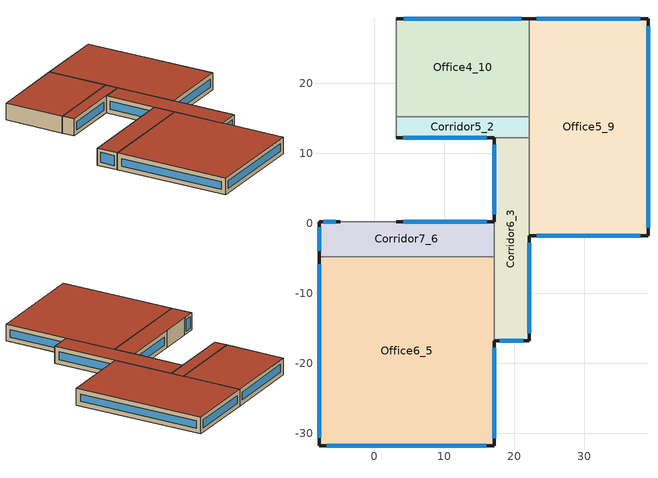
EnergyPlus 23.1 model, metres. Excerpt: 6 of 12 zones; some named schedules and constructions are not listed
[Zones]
Corridor5_2
 floor outside (90.1-2019 Nonresidential CZ 0 Exterior Floor (Mass)): 3.11,15.28 22.11,15.28 22.11,12.28 3.11,12.28 z7.07
 wall outside (90.1-2019 Nonresidential CZ 0 Exterior Wall (Mass)): 3.11,12.28 17.11,12.28 z7.07:11.07
 wall to Corridor4_4 (Interior Partition (Mass)): 3.11,15.28 3.11,12.28 z7.07:11.07
 wall to Corridor6_3 (Interior Partition (Mass)): 17.11,12.28 22.11,12.28 z7.07:11.07
 wall to Office5_9 (Interior Partition (Mass)): 22.11,12.28 22.11,15.28 z7.07:11.07
 wall to Office4_10 (Interior Partition (Mass)): 22.11,15.28 3.11,15.28 z7.07:11.07
 window (DoublePaneLoEe2): 4.16,12.28 16.05,12.28 z8.13:10.02
 roof outside (90.1-2019 Nonresidential CZ 0 Exterior Roof (Mass)): 3.11,15.28 3.11,12.28 22.11,12.28 22.11,15.28 z11.07
Corridor6_3
 floor outside (90.1-2019 Nonresidential CZ 0 Exterior Floor (Mass)): 17.11,12.28 22.11,12.28 22.11,-16.72 17.11,-16.72 z7.07
 wall outside (90.1-2019 Nonresidential CZ 0 Exterior Wall (Mass)): 17.11,12.28 17.11,0.28 / 17.11,-16.72 22.11,-16.72 22.11,-1.72 z7.07:11.07
 wall to Office6_5 (Interior Partition (Mass)): 17.11,-4.72 17.11,-16.72 z7.07:11.07
 wall to Corridor7_6 (Interior Partition (Mass)): 17.11,0.28 17.11,-4.72 z7.07:11.07
 wall to Office5_9 (Interior Partition (Mass)): 22.11,-1.72 22.11,12.28 z7.07:11.07
 window (DoublePaneLoEe2): 17.11,11.25 17.11,1.32 z8.11:10.04; 17.92,-16.72 21.29,-16.72 z7.89:10.26; 22.11,-15.65 22.11,-2.78 z8.14:10.01
 roof outside (90.1-2019 Nonresidential CZ 0 Exterior Roof (Mass)): 17.11,12.28 17.11,-16.72 22.11,-16.72 22.11,12.28 z11.07
Office6_5
 floor outside (90.1-2019 Nonresidential CZ 0 Exterior Floor (Mass)): -7.89,-31.72 -7.89,-4.72 17.11,-4.72 17.11,-31.72 z7.07
 wall outside (90.1-2019 Nonresidential CZ 0 Exterior Wall (Mass)): -7.89,-4.72 -7.89,-31.72 17.11,-31.72 17.11,-16.72 z7.07:11.07
 wall to Corridor7_6 (Interior Partition (Mass)): 17.11,-4.72 -7.89,-4.72 z7.07:11.07
 window (DoublePaneLoEe2): -6.77,-31.72 15.99,-31.72 z8.19:9.95; 17.11,-30.65 17.11,-17.78 z8.14:10.01; -7.89,-5.84 -7.89,-30.59 z8.2:9.95
 roof outside (90.1-2019 Nonresidential CZ 0 Exterior Roof (Mass)): -7.89,-31.72 17.11,-31.72 17.11,-4.72 -7.89,-4.72 z11.07
Corridor7_6
 floor outside (90.1-2019 Nonresidential CZ 0 Exterior Floor (Mass)): -7.89,-4.72 -7.89,0.28 17.11,0.28 17.11,-4.72 z7.07
 wall outside (90.1-2019 Nonresidential CZ 0 Exterior Wall (Mass)): -4.89,0.28 -7.89,0.28 -7.89,-4.72 / 17.11,0.28 3.11,0.28 z7.07:11.07
 wall to Corridor4_4 (Interior Partition (Mass)_FLIPPED): 3.11,0.28 -4.89,0.28 z7.07:11.07
 window (DoublePaneLoEe2): -5.52,0.28 -7.27,0.28 z7.7:10.45; 16.05,0.28 4.16,0.28 z8.13:10.02; -7.89,-0.53 -7.89,-3.9 z7.89:10.26
 roof outside (90.1-2019 Nonresidential CZ 0 Exterior Roof (Mass)): -7.89,-4.72 17.11,-4.72 17.11,0.28 -7.89,0.28 z11.07
Office5_9
 floor outside (90.1-2019 Nonresidential CZ 0 Exterior Floor (Mass)): 22.11,-1.72 22.11,29.28 39.11,29.28 39.11,-1.72 z7.07
 wall outside (90.1-2019 Nonresidential CZ 0 Exterior Wall (Mass)): 22.11,-1.72 39.11,-1.72 39.11,29.28 22.11,29.28 z7.07:11.07
 wall to Office4_10 (Interior Partition (Mass)): 22.11,29.28 22.11,15.28 z7.07:11.07
 window (DoublePaneLoEe2): 23.19,-1.72 38.02,-1.72 / 38.02,29.28 23.19,29.28 z8.16:9.99; 39.11,-0.58 39.11,28.15 z8.21:9.94
 roof outside (90.1-2019 Nonresidential CZ 0 Exterior Roof (Mass)): 22.11,-1.72 39.11,-1.72 39.11,29.28 22.11,29.28 z11.07
Office4_10
 floor outside (90.1-2019 Nonresidential CZ 0 Exterior Floor (Mass)): 3.11,29.28 22.11,29.28 22.11,15.28 3.11,15.28 z7.07
 wall outside (90.1-2019 Nonresidential CZ 0 Exterior Wall (Mass)): 22.11,29.28 3.11,29.28 z7.07:11.07
 wall to Corridor4_4 (Interior Partition (Mass)_FLIPPED): 3.11,29.28 3.11,15.28 z7.07:11.07
 window (DoublePaneLoEe2): 21.01,29.28 4.2,29.28 z8.17:9.98
 roof outside (90.1-2019 Nonresidential CZ 0 Exterior Roof (Mass)): 3.11,29.28 3.11,15.28 22.11,15.28 22.11,29.28 z11.07
[Schedule:Week:Daily]
NatVentAvail_Corridor1_0_43: a5c1f2f4-ae9a-427a-83af-6f2081725214, 3cd9093f-16f6-450c-bd87-b75ea1c9f8c0, 11197a7d-2cf5-4a3a-b53b-c7425a4f4725, b772389e-d027-4e19-9363-2279f67ab120, 0a6beafd-9649-4f8b-9b98-5771586d6be2, 0e4a4c7a-97de-49a6-bbc2-b95a9a450003, 97319662-3008-42c6-898f-9a583bf7c875, a5c1f2f4-ae9a-427a-83af-6f2081725214, a5c1f2f4-ae9a-427a-83af-6f2081725214, a5c1f2f4-ae9a-427a-83af-6f2081725214, a5c1f2f4-ae9a-427a-83af-6f2081725214, a5c1f2f4-ae9a-427a-83af-6f2081725214
NatVentAvail_Corridor1_0_44: a779107e-77a2-4bf5-a5cd-e0b9ab3ca369, 2cc14214-4a17-431f-b3e2-6287a0eebc72, de160c68-7370-4ca4-ac2f-c85aaea4b271, e066c5fe-9726-4678-845b-fbcbf02c1c73, 7f05cdac-83f3-426f-aeee-058729faae82, da258078-2599-4441-8251-f2a8ed56b9ff, e961eb69-6196-47ee-a5ab-4609efecf080, a779107e-77a2-4bf5-a5cd-e0b9ab3ca369, a779107e-77a2-4bf5-a5cd-e0b9ab3ca369, a779107e-77a2-4bf5-a5cd-e0b9ab3ca369, a779107e-77a2-4bf5-a5cd-e0b9ab3ca369, a779107e-77a2-4bf5-a5cd-e0b9ab3ca369
NatVentAvail_Corridor1_0_45: b9f31716-6f31-4541-9ba2-50344bcb8c95, b930cbea-39b9-4d41-bc41-e8a4113a257c, 7f1fb89a-3084-47ba-ae63-e171ece6ad76, 7c3cc457-56e0-4293-8ff5-62cc353214ff, 45903201-a7ff-4873-9a96-1d8e6987fc98, 847d9462-010c-433f-af47-e00057295ef7, b9f31716-6f31-4541-9ba2-50344bcb8c95, b9f31716-6f31-4541-9ba2-50344bcb8c95, b9f31716-6f31-4541-9ba2-50344bcb8c95, b9f31716-6f31-4541-9ba2-50344bcb8c95, b9f31716-6f31-4541-9ba2-50344bcb8c95, b9f31716-6f31-4541-9ba2-50344bcb8c95
NatVentAvail_Corridor1_0_46: 2f068140-464e-4d33-ad4d-cbae9a3e1bc4, 824ba681-8fe7-4c19-bca1-cffc6128756d, 3ec83101-8f56-44ee-9ed5-cf1d06126cc0, 4017bf4a-3589-45be-b8bb-76c6ceced9e4, 46afd1bf-ce16-4cde-a2eb-bdcc5a917640, 89843bde-592a-4f8b-95a4-f3477f7bf965, fa9d65f5-ce2b-488a-ad0c-46271d732b47, 2f068140-464e-4d33-ad4d-cbae9a3e1bc4, 2f068140-464e-4d33-ad4d-cbae9a3e1bc4, 2f068140-464e-4d33-ad4d-cbae9a3e1bc4, 2f068140-464e-4d33-ad4d-cbae9a3e1bc4, 2f068140-464e-4d33-ad4d-cbae9a3e1bc4
NatVentAvail_Corridor1_0_47: d9e10ad7-51fd-4145-b6e7-93014b8f2588, e57aa025-f74d-44c8-ad91-8f324a09d30a, 946c4e68-09f5-4f11-9aed-95c10ce84668, d8932f60-c0a6-4387-9e1a-813696adf7f9, c98b6996-4ffd-4d41-8912-da14493215a4, 2e18ff48-5f9d-476e-b326-106a550564fb, 32e00edb-47e2-4eae-804b-9b9980c6fa99, d9e10ad7-51fd-4145-b6e7-93014b8f2588, d9e10ad7-51fd-4145-b6e7-93014b8f2588, d9e10ad7-51fd-4145-b6e7-93014b8f2588, d9e10ad7-51fd-4145-b6e7-93014b8f2588, d9e10ad7-51fd-4145-b6e7-93014b8f2588
NatVentAvail_Corridor1_0_48: 1d44939e-a907-4168-b92c-8ba9d336e79e, 6cd4a709-afa0-4b95-bb14-157b0a83d5ba, 41473d56-74af-4c88-9101-7f32721c54e1, dc852143-0bb0-42a9-ac2e-99d3bc655bf2, 76882299-0c36-46cb-a397-7691c0ed277e, e48911b6-987d-4dbf-ab65-d282ab3fb483, ea042886-315d-4c8d-b018-539c2f725a75, 1d44939e-a907-4168-b92c-8ba9d336e79e, 1d44939e-a907-4168-b92c-8ba9d336e79e, 1d44939e-a907-4168-b92c-8ba9d336e79e, 1d44939e-a907-4168-b92c-8ba9d336e79e, 1d44939e-a907-4168-b92c-8ba9d336e79e
NatVentAvail_Corridor1_0_49: ca57bcbc-12f7-49bb-82a5-0c9e4e5dd167, a6a27a87-4e34-4a7d-8efd-05889b22b597, 8c7d7e3f-dd81-4de0-8571-9261eabf6db6, 4480cba3-b44f-48b2-a9a1-08f392aea732, 943d6d1e-1e94-4810-9989-480de998c5ae, 36f0d60e-f698-4391-bf0f-744799e2ef16, 8ac1d95d-96e7-48e2-83b5-6a5e3e9713d4, ca57bcbc-12f7-49bb-82a5-0c9e4e5dd167, ca57bcbc-12f7-49bb-82a5-0c9e4e5dd167, ca57bcbc-12f7-49bb-82a5-0c9e4e5dd167, ca57bcbc-12f7-49bb-82a5-0c9e4e5dd167, ca57bcbc-12f7-49bb-82a5-0c9e4e5dd167
NatVentAvail_Corridor1_0_50: f1408c1c-1257-4793-bf68-a6430b0ba2e4, b6c4c231-e14a-40f4-bf9b-4594033bda49, 6eb091f9-cfdd-4e0f-86e4-9d01e58cf513, 52a766e8-2e67-4868-869b-202642312fd1, 99d8494d-338e-4d5f-9e86-98e8d121d9ac, 2ceb80d7-42e1-4379-b31c-49ad59509332, b1d4242b-1cb3-4e89-ac94-0b46fe67734f, f1408c1c-1257-4793-bf68-a6430b0ba2e4, f1408c1c-1257-4793-bf68-a6430b0ba2e4, f1408c1c-1257-4793-bf68-a6430b0ba2e4, f1408c1c-1257-4793-bf68-a6430b0ba2e4, f1408c1c-1257-4793-bf68-a6430b0ba2e4
NatVentAvail_Corridor1_0_51: 097c0ba5-5173-4d04-97af-a5ec81812edc, a338013e-b9f0-4902-9644-a3232e02099a, f7e3c77e-5449-477e-a471-9f25252e6c5f, 67953caa-6fbe-4459-a01d-3ac6bac9e99b, d0571d5d-8edd-40a7-8ed0-0ffebc72d55c, 9a06251b-1e92-44a9-9911-779338e8aaf9, c321b790-a382-4bc5-81ad-44893205e578, 097c0ba5-5173-4d04-97af-a5ec81812edc, 097c0ba5-5173-4d04-97af-a5ec81812edc, 097c0ba5-5173-4d04-97af-a5ec81812edc, 097c0ba5-5173-4d04-97af-a5ec81812edc, 097c0ba5-5173-4d04-97af-a5ec81812edc
NatVentAvail_Corridor1_0_52: 24820846-7d14-43a7-9a9e-707d37791b36, 24820846-7d14-43a7-9a9e-707d37791b36, 24820846-7d14-43a7-9a9e-707d37791b36, 24820846-7d14-43a7-9a9e-707d37791b36, 24820846-7d14-43a7-9a9e-707d37791b36, 24820846-7d14-43a7-9a9e-707d37791b36, 24820846-7d14-43a7-9a9e-707d37791b36, 24820846-7d14-43a7-9a9e-707d37791b36, 24820846-7d14-43a7-9a9e-707d37791b36, 24820846-7d14-43a7-9a9e-707d37791b36, 24820846-7d14-43a7-9a9e-707d37791b36, 24820846-7d14-43a7-9a9e-707d37791b36
CoolAvail_Corridor3_1_0: e8a7a456-f35c-41db-abb5-3854b57a4a8d, 430e0d3d-58c2-4aec-afdb-d605db7b8648, ab0c3027-7817-4d72-b5c0-cd980231a761, 14b6d13f-a473-471b-9fbb-08d581a0ce02, a48b88f9-07e0-4010-96dc-59713181a363, 89de34d2-2dd9-4049-9d22-85784dc181bc, 338409f4-23da-4a95-87bb-b5453c6bfbe3, e8a7a456-f35c-41db-abb5-3854b57a4a8d, e8a7a456-f35c-41db-abb5-3854b57a4a8d, e8a7a456-f35c-41db-abb5-3854b57a4a8d, e8a7a456-f35c-41db-abb5-3854b57a4a8d, e8a7a456-f35c-41db-abb5-3854b57a4a8d
CoolAvail_Corridor3_1_1: 7b3c559d-0aef-43ea-a2ce-0318257733e3, e7ed4a42-523c-45b9-9ee1-2246b49d0102, d9997ec5-5d7d-4562-a451-0712c9815192, efa306bb-c40d-4702-b829-d0e4e0c31acd, 5be4ba0f-0204-4927-8aec-d1636d45171a, 2f66b8c4-6ef0-4fbd-8ce6-974ce3c89f0c, caf824a4-a3be-4083-a551-7f421d542df5, 7b3c559d-0aef-43ea-a2ce-0318257733e3, 7b3c559d-0aef-43ea-a2ce-0318257733e3, 7b3c559d-0aef-43ea-a2ce-0318257733e3, 7b3c559d-0aef-43ea-a2ce-0318257733e3, 7b3c559d-0aef-43ea-a2ce-0318257733e3
CoolAvail_Corridor3_1_2: a9c2fa70-b016-4470-8a54-b6d90d6445cd, f058fb93-0cec-49a4-ae9b-0f11016973ab, 5be4ba0f-0204-4927-8aec-d1636d45171a, 06497613-a484-4b64-b070-3ea0d2b0b9f8, 430e0d3d-58c2-4aec-afdb-d605db7b8648, a5c7f385-74d1-49b4-a6a0-fcf7fbfdf335, b03e3c72-2ed8-495e-a120-07ad8ab622b6, a9c2fa70-b016-4470-8a54-b6d90d6445cd, a9c2fa70-b016-4470-8a54-b6d90d6445cd, a9c2fa70-b016-4470-8a54-b6d90d6445cd, a9c2fa70-b016-4470-8a54-b6d90d6445cd, a9c2fa70-b016-4470-8a54-b6d90d6445cd
CoolAvail_Corridor3_1_3: 373ca95a-3a92-431b-a200-0ffc7b791353, 6dc2537d-0a03-47fa-a77c-5a833ab77bb5, 5647ce69-c422-4e35-89d0-5af521a42bc6, d5f30222-38cf-4038-b513-648505a551c6, c792bcbf-a619-4ebe-8713-6b6357345cc9, e8a7a456-f35c-41db-abb5-3854b57a4a8d, 889504ed-cc3c-4478-a401-feaf151c3374, 373ca95a-3a92-431b-a200-0ffc7b791353, 373ca95a-3a92-431b-a200-0ffc7b791353, 373ca95a-3a92-431b-a200-0ffc7b791353, 373ca95a-3a92-431b-a200-0ffc7b791353, 373ca95a-3a92-431b-a200-0ffc7b791353
CoolAvail_Corridor3_1_4: 2a90f5af-cd0d-443e-9909-4e66b2a6d2b5, 9dbb1a9e-6cc1-4dac-8232-0f6dc888a239, cea3bf1f-08fe-4b46-bf2d-c052a72e6e5e, 2d981932-6704-4ae0-a46d-5f3c6e4c6215, 68609801-f603-4097-ab0d-d89a0fc87fb2, adb6c0a4-ca9f-4441-89a3-ae0cf890318a, 9dbb1a9e-6cc1-4dac-8232-0f6dc888a239, 2a90f5af-cd0d-443e-9909-4e66b2a6d2b5, 2a90f5af-cd0d-443e-9909-4e66b2a6d2b5, 2a90f5af-cd0d-443e-9909-4e66b2a6d2b5, 2a90f5af-cd0d-443e-9909-4e66b2a6d2b5, 2a90f5af-cd0d-443e-9909-4e66b2a6d2b5
CoolAvail_Corridor3_1_5: 708b9954-edd7-4bbf-8c99-ca9d8d469657, 00b832de-05ed-48ef-98f5-8f74b3b03503, 37315c7c-481e-4722-a85a-669573da209f, 589703e0-bfca-48af-8786-e0e7de1ee020, 181bb2ad-51ec-49a2-ab54-77d58055a621, 04a06db5-088c-488e-bfea-54bbf27261c0, f03d95e4-1a2e-46ff-953e-a599571f40be, 708b9954-edd7-4bbf-8c99-ca9d8d469657, 708b9954-edd7-4bbf-8c99-ca9d8d469657, 708b9954-edd7-4bbf-8c99-ca9d8d469657, 708b9954-edd7-4bbf-8c99-ca9d8d469657, 708b9954-edd7-4bbf-8c99-ca9d8d469657
CoolAvail_Corridor3_1_6: 763d8b08-041d-4d45-a9cb-637f78540a08, 4d3406c0-467b-4c6d-ad3b-680af0e7b734, 4aae2a72-40b9-4954-b485-188fa409fe7d, 1b44bebf-92d4-4b8f-8272-5a0bedab0afa, 5cf1e3a8-82eb-4254-b502-c91e25a3afa1, d07a21bb-0a85-4795-879c-b45a037fd7d7, 666cb8e4-9a2e-47ca-baee-c9bf0db00492, 763d8b08-041d-4d45-a9cb-637f78540a08, 763d8b08-041d-4d45-a9cb-637f78540a08, 763d8b08-041d-4d45-a9cb-637f78540a08, 763d8b08-041d-4d45-a9cb-637f78540a08, 763d8b08-041d-4d45-a9cb-637f78540a08
CoolAvail_Corridor3_1_7: 02bd2350-1d92-4ef1-a3a6-8ae0f770aff8, 87104bfd-c2cb-46b7-97c8-a85a4f3c4e5a, b176fb6c-0df1-49e1-9448-16574a62d4b9, 84d90c66-08b4-4e4b-bf92-3c48665a6fe4, 848340ce-c395-4f50-b10f-20741e8042dd, 4f314c9a-045a-48cf-ab06-161634ac78b8, c3bd551a-a8e8-46ac-b62b-1fd2096f9fad, 02bd2350-1d92-4ef1-a3a6-8ae0f770aff8, 02bd2350-1d92-4ef1-a3a6-8ae0f770aff8, 02bd2350-1d92-4ef1-a3a6-8ae0f770aff8, 02bd2350-1d92-4ef1-a3a6-8ae0f770aff8, 02bd2350-1d92-4ef1-a3a6-8ae0f770aff8
CoolAvail_Corridor3_1_8: de32bc3c-c84e-45fa-900c-e48919e7307b, 7f8cfb6d-d4ad-4be6-b8c5-9fc9fcf38a63, d43daf61-b4b2-49c9-b7ea-f4bd62ad3a3d, 1e3f5b16-62ff-446e-b0f7-cd8578450525, 29c9e868-5bff-42eb-96b2-d0aec8542b23, 112673eb-49f6-49a1-bf5a-37b087540884, b69a8a62-896b-4ef4-a422-0ec6a2615c67, de32bc3c-c84e-45fa-900c-e48919e7307b, de32bc3c-c84e-45fa-900c-e48919e7307b, de32bc3c-c84e-45fa-900c-e48919e7307b, de32bc3c-c84e-45fa-900c-e48919e7307b, de32bc3c-c84e-45fa-900c-e48919e7307b
CoolAvail_Corridor3_1_9: 46f6d721-6904-4906-a337-3fc8ccbf81c3, 99b2a00a-68f2-4733-a140-8dbf0ac83a47, b69a8a62-896b-4ef4-a422-0ec6a2615c67, ab8a47f2-c8a9-4fac-9f75-a7c98ebd7916, 81620e2a-9733-4252-8ca6-ecea10aae41b, 388ae72f-5bdd-440c-8034-bae72f65dd33, c9316155-35b1-401e-926d-4808752c8ce7, 46f6d721-6904-4906-a337-3fc8ccbf81c3, 46f6d721-6904-4906-a337-3fc8ccbf81c3, 46f6d721-6904-4906-a337-3fc8ccbf81c3, 46f6d721-6904-4906-a337-3fc8ccbf81c3, 46f6d721-6904-4906-a337-3fc8ccbf81c3
CoolAvail_Corridor3_1_10: 8bbf264f-c332-41a4-84d9-a2ade2c1e71f, b69a8a62-896b-4ef4-a422-0ec6a2615c67, 533a9958-838b-4f93-89db-475d39e4c51b, 6a9abb66-4bd2-429b-9efd-fe49def27963, e7f1d87c-2f09-4d19-b292-d3417aed3de0, 7258c1f6-f87c-48c2-aec5-5a24cd91eb3e, b55cf89c-09b5-4666-b74b-f733b0be3fc3, 8bbf264f-c332-41a4-84d9-a2ade2c1e71f, 8bbf264f-c332-41a4-84d9-a2ade2c1e71f, 8bbf264f-c332-41a4-84d9-a2ade2c1e71f, 8bbf264f-c332-41a4-84d9-a2ade2c1e71f, 8bbf264f-c332-41a4-84d9-a2ade2c1e71f
CoolAvail_Corridor3_1_11: b69a8a62-896b-4ef4-a422-0ec6a2615c67, f3045754-e7b8-46a7-a4fe-5c10b4823175, b8c55d9c-cf91-41e5-8e9c-3524d581eb16, 4936ea22-1828-45a4-9dc0-118b25466bc1, e0236127-d030-4bee-99af-5afb2b6b5872, 847db224-25c3-440e-b712-dad1e136e9f9, 41b8ca75-8fda-4d0d-9151-3d7568cd3476, b69a8a62-896b-4ef4-a422-0ec6a2615c67, b69a8a62-896b-4ef4-a422-0ec6a2615c67, b69a8a62-896b-4ef4-a422-0ec6a2615c67, b69a8a62-896b-4ef4-a422-0ec6a2615c67, b69a8a62-896b-4ef4-a422-0ec6a2615c67
CoolAvail_Corridor3_1_12: 41da2fa8-287e-4b89-b23f-ff123eaf2390, a74b4e96-4858-4ea7-91a4-e40d2c2fc256, fd7cfb89-6f58-459e-88bd-2dd80de36c37, d1f14a29-5286-441c-9440-561974886a25, 29691164-6ea3-4d4e-91f2-6d079e9538a3, c69eb927-c514-4e91-aefb-89ffc00ba882, 8ba288db-10bf-4ad7-a50f-114ed6878d79, 41da2fa8-287e-4b89-b23f-ff123eaf2390, 41da2fa8-287e-4b89-b23f-ff123eaf2390, 41da2fa8-287e-4b89-b23f-ff123eaf2390, 41da2fa8-287e-4b89-b23f-ff123eaf2390, 41da2fa8-287e-4b89-b23f-ff123eaf2390
CoolAvail_Corridor3_1_13: 2f3a9e70-802f-4161-bfa3-ea6dd59d6a28, bfb39a66-6ef6-49cb-9175-ef611512aacd, c30c5fdc-d31d-4b3a-bebd-02206074c0b4, 86d4a1e3-06e8-427e-b76d-a58de71d7332, 750fcaa0-c91e-48d7-b9ac-a4ab5a3af4e2, d4a49226-3305-46b0-8c5c-469245a97b4f, 8afe19aa-6208-4ea8-bb8b-c281db761ddb, 2f3a9e70-802f-4161-bfa3-ea6dd59d6a28, 2f3a9e70-802f-4161-bfa3-ea6dd59d6a28, 2f3a9e70-802f-4161-bfa3-ea6dd59d6a28, 2f3a9e70-802f-4161-bfa3-ea6dd59d6a28, 2f3a9e70-802f-4161-bfa3-ea6dd59d6a28
CoolAvail_Corridor3_1_14: 6a45d70e-e8bc-4244-8e17-11526ab75dcf, 3c2d1ad4-0029-429b-8e9f-d410a073537b, 9a60c062-b64a-4a8f-844f-6a1bd758b4bd, dc433c08-3be4-4e9a-8e42-17c60e125d67, 90a36627-5034-475c-930e-03167d5dced8, 8749fe76-2ea2-4657-bfc2-a82d20db9fa5, 07997b36-958c-400b-8440-fe9817ddf4c3, 6a45d70e-e8bc-4244-8e17-11526ab75dcf, 6a45d70e-e8bc-4244-8e17-11526ab75dcf, 6a45d70e-e8bc-4244-8e17-11526ab75dcf, 6a45d70e-e8bc-4244-8e17-11526ab75dcf, 6a45d70e-e8bc-4244-8e17-11526ab75dcf
CoolAvail_Corridor3_1_15: 10883c99-1339-4a14-a578-36674fa29f50, 1ca91f3e-ed31-485d-bba6-ffa85d5447e0, 2cd6f613-999b-46fb-8d43-bf45f6fbad3c, 6eb091f9-cfdd-4e0f-86e4-9d01e58cf513, 11da9c62-81f5-4c24-8f83-69ab5ebf56df, 08122ba5-eec2-4e86-9c81-934c1c3d332b, e862df5f-0972-4033-bd1b-fc33ef832e3c, 10883c99-1339-4a14-a578-36674fa29f50, 10883c99-1339-4a14-a578-36674fa29f50, 10883c99-1339-4a14-a578-36674fa29f50, 10883c99-1339-4a14-a578-36674fa29f50, 10883c99-1339-4a14-a578-36674fa29f50
CoolAvail_Corridor3_1_16: 9b4451ba-4531-484a-b24a-7b79db179524, f513cd03-e051-49ed-8ef0-0e72a800a18e, aff96eac-6395-4428-936d-44c58361b655, 8b269b3a-f50d-428a-a625-acbdaf4533b6, 079988be-1ce6-4a84-9eeb-d0c9ced13833, 1cad93c9-2a97-43ec-b814-29e03c631bcd, 1b99cad3-3f1c-4254-820d-7475cc966e2f, 9b4451ba-4531-484a-b24a-7b79db179524, 9b4451ba-4531-484a-b24a-7b79db179524, 9b4451ba-4531-484a-b24a-7b79db179524, 9b4451ba-4531-484a-b24a-7b79db179524, 9b4451ba-4531-484a-b24a-7b79db179524
CoolAvail_Corridor3_1_17: 53aac514-1bfe-4f31-892b-411f3b15ccbe, dbccac22-d7d0-499c-9b00-5f3d28405e46, 847d1aee-5a1b-425c-8570-41fb4bc01d69, 28cf387f-780f-4fe0-8d02-66d859255fef, e829d018-733f-4536-ad3e-3cdcac497d5f, fd3dc796-2c6f-4fb4-9ee4-9ca8ab1088f8, 61353532-44e2-4e72-8884-d10c79152ffd, 53aac514-1bfe-4f31-892b-411f3b15ccbe, 53aac514-1bfe-4f31-892b-411f3b15ccbe, 53aac514-1bfe-4f31-892b-411f3b15ccbe, 53aac514-1bfe-4f31-892b-411f3b15ccbe, 53aac514-1bfe-4f31-892b-411f3b15ccbe
CoolAvail_Corridor3_1_18: 8c281e8c-1faa-42ae-842a-6ede0368b6c0, a57d735b-40ce-4b4e-b1aa-dbbdc0224d56, 08a0d38c-f8c6-4dac-b525-fea493abd8eb, 8c281e8c-1faa-42ae-842a-6ede0368b6c0, 0b23219c-76ae-4923-875a-7be7e1884192, f974e7a7-cb15-4b79-98f3-50a39be274b0, c61415ee-3961-4153-9587-2319e67391f1, 8c281e8c-1faa-42ae-842a-6ede0368b6c0, 8c281e8c-1faa-42ae-842a-6ede0368b6c0, 8c281e8c-1faa-42ae-842a-6ede0368b6c0, 8c281e8c-1faa-42ae-842a-6ede0368b6c0, 8c281e8c-1faa-42ae-842a-6ede0368b6c0
CoolAvail_Corridor3_1_19: 99f09a6a-6a3d-4c64-b04e-7344a382817a, 9cd7e6ec-6707-4c22-9237-f0a929152c31, 7e0d3554-a611-4346-aee3-f5560eb39785, 138b4a56-a07a-4893-8180-78f33cfc933b, a501b3f2-e232-4632-8b52-5910b3709cbb, b6b0f7b7-c726-4187-ab39-19710d10a11a, 532f4593-439a-4b34-a09c-de5c70722b40, 99f09a6a-6a3d-4c64-b04e-7344a382817a, 99f09a6a-6a3d-4c64-b04e-7344a382817a, 99f09a6a-6a3d-4c64-b04e-7344a382817a, 99f09a6a-6a3d-4c64-b04e-7344a382817a, 99f09a6a-6a3d-4c64-b04e-7344a382817a
CoolAvail_Corridor3_1_20: cfbdf803-1be8-4e67-a6e1-1cef50e2aeca, 3fbed170-edd6-4727-a772-67ca1adb60cd, 99f09a6a-6a3d-4c64-b04e-7344a382817a, 34661b52-b95d-4bc2-9fa2-b4817bcd8d69, 9110fddf-c034-4e75-b0e0-a5fda82e1c69, 475e95dd-8740-4ae2-91a4-d9d0761ebe73, e8b14294-4537-484c-a2f7-3b5c2a3f151b, cfbdf803-1be8-4e67-a6e1-1cef50e2aeca, cfbdf803-1be8-4e67-a6e1-1cef50e2aeca, cfbdf803-1be8-4e67-a6e1-1cef50e2aeca, cfbdf803-1be8-4e67-a6e1-1cef50e2aeca, cfbdf803-1be8-4e67-a6e1-1cef50e2aeca
CoolAvail_Corridor3_1_21: 5467b45b-9ade-4559-a91f-d9f74dfb4392, 00b832de-05ed-48ef-98f5-8f74b3b03503, b8cda9f7-163b-4697-bceb-33b4b1aae47b, 3cd9093f-16f6-450c-bd87-b75ea1c9f8c0, 5129212a-82cd-4688-b662-e1a89518d88b, abd01391-2cf3-4c18-96b6-7536c42a1aa5, c43dd409-1aef-47f1-8132-c331c6f89c0d, 5467b45b-9ade-4559-a91f-d9f74dfb4392, 5467b45b-9ade-4559-a91f-d9f74dfb4392, 5467b45b-9ade-4559-a91f-d9f74dfb4392, 5467b45b-9ade-4559-a91f-d9f74dfb4392, 5467b45b-9ade-4559-a91f-d9f74dfb4392
CoolAvail_Corridor3_1_22: 46afd1bf-ce16-4cde-a2eb-bdcc5a917640, fe1e2874-81fb-4b22-adbf-dd305b303279, f7fb3855-1efc-43e2-8cf9-9a2033fc96b7, aee49f10-c792-4e25-b9a6-1d7423f97222, 1302e4a8-71d7-422d-99ed-60c3f82b4f24, 2f068140-464e-4d33-ad4d-cbae9a3e1bc4, 1cca4ff0-4b40-4885-baf7-38d39b15c3ec, 46afd1bf-ce16-4cde-a2eb-bdcc5a917640, 46afd1bf-ce16-4cde-a2eb-bdcc5a917640, 46afd1bf-ce16-4cde-a2eb-bdcc5a917640, 46afd1bf-ce16-4cde-a2eb-bdcc5a917640, 46afd1bf-ce16-4cde-a2eb-bdcc5a917640
CoolAvail_Corridor3_1_23: 0b47f0fe-5577-45c2-9cfc-203a23ea8960, 8d287f28-cf9d-40e7-a7cd-1b6e89ca2a9c, fe084a1e-d938-4459-aa6c-65a79c84dfa5, 3f4758e1-24d7-40b5-aa0e-9b9ced1b1201, 0ce324a0-0c5a-4215-ab92-f5c398ec8ba1, c857142a-bdc1-4c75-b952-54e1aa0a49f3, 05d708ad-024d-46a4-af5b-b044bb3f8d64, 0b47f0fe-5577-45c2-9cfc-203a23ea8960, 0b47f0fe-5577-45c2-9cfc-203a23ea8960, 0b47f0fe-5577-45c2-9cfc-203a23ea8960, 0b47f0fe-5577-45c2-9cfc-203a23ea8960, 0b47f0fe-5577-45c2-9cfc-203a23ea8960
CoolAvail_Corridor3_1_24: 43723026-bbb4-42e9-af85-1de9acae8fd8, 13a1be76-44cf-485e-9711-800af908cecf, ae10a403-8aae-4bc3-91f3-90c23b073da7, 979d031e-7a21-485e-9bce-5417bd07b2a4, c53099ce-acd0-449a-a87e-28b8a74d9a0c, 589b7505-0e0d-464f-ab91-183f4e59972b, 9eb8cb2e-a187-4313-b239-e2dbe290cbda, 43723026-bbb4-42e9-af85-1de9acae8fd8, 43723026-bbb4-42e9-af85-1de9acae8fd8, 43723026-bbb4-42e9-af85-1de9acae8fd8, 43723026-bbb4-42e9-af85-1de9acae8fd8, 43723026-bbb4-42e9-af85-1de9acae8fd8
CoolAvail_Corridor3_1_25: 44c6cf45-a61f-4237-bf04-5e849ad2ddc4, 240bfeff-75e5-441d-9e19-89f4be5ba3c9, b9f31716-6f31-4541-9ba2-50344bcb8c95, 9a2f571f-a8eb-4f76-a42a-22028b924d3f, a9680c2f-57d7-4d0b-a19c-dba03b44bbaa, 97317ec7-25f9-41ac-86e6-8e5d1d1666ac, 33f84060-ef09-4916-b370-e6958e3b3aa2, 44c6cf45-a61f-4237-bf04-5e849ad2ddc4, 44c6cf45-a61f-4237-bf04-5e849ad2ddc4, 44c6cf45-a61f-4237-bf04-5e849ad2ddc4, 44c6cf45-a61f-4237-bf04-5e849ad2ddc4, 44c6cf45-a61f-4237-bf04-5e849ad2ddc4
CoolAvail_Corridor3_1_26: 6ce3ed81-a7d6-4b80-a895-4a69b0babf7d, 45937cbe-892e-487e-b3bd-03a45aa4adc1, c0455bdd-af95-4971-8ef5-a4ce6233f74b, 7c16a9a9-536f-470f-b94a-3461c8ce2c7f, 4e8ec702-eccb-48c9-be7a-b4e620d11ed5, 57d5eec5-71b2-4c70-b8d5-8f8758f83b74, baf51103-ed76-46ed-9d19-b848216be30b, 6ce3ed81-a7d6-4b80-a895-4a69b0babf7d, 6ce3ed81-a7d6-4b80-a895-4a69b0babf7d, 6ce3ed81-a7d6-4b80-a895-4a69b0babf7d, 6ce3ed81-a7d6-4b80-a895-4a69b0babf7d, 6ce3ed81-a7d6-4b80-a895-4a69b0babf7d
CoolAvail_Corridor3_1_27: a2f5439f-c3cd-45c2-be62-8f5a9cf1a139, 8ea6eb9d-bced-4abf-b23f-a16258133356, b4124ec5-0540-413f-b80d-d3da15a69d38, 0c990a04-98ad-4999-8986-5d1af58771a9, 84a958a5-76b6-4d1b-a61b-dc7ecc07087d, b4bfe456-227b-47de-943d-ec78ccb2f744, 32c15e8a-c783-40b4-8139-aeb1af17eeb3, a2f5439f-c3cd-45c2-be62-8f5a9cf1a139, a2f5439f-c3cd-45c2-be62-8f5a9cf1a139, a2f5439f-c3cd-45c2-be62-8f5a9cf1a139, a2f5439f-c3cd-45c2-be62-8f5a9cf1a139, a2f5439f-c3cd-45c2-be62-8f5a9cf1a139
CoolAvail_Corridor3_1_28: 36a083da-d3d5-43c9-b7d2-3e8cbcd291a5, 75635ad2-147c-48cc-9360-a4e96b92f7b7, 8df3e9d2-1144-4367-925f-949e76229214, 489e27a7-ce73-4562-a476-d76abc720351, 28cf387f-780f-4fe0-8d02-66d859255fef, b398f28b-5c09-4770-9c98-d01447583dbb, 5467b45b-9ade-4559-a91f-d9f74dfb4392, 36a083da-d3d5-43c9-b7d2-3e8cbcd291a5, 36a083da-d3d5-43c9-b7d2-3e8cbcd291a5, 36a083da-d3d5-43c9-b7d2-3e8cbcd291a5, 36a083da-d3d5-43c9-b7d2-3e8cbcd291a5, 36a083da-d3d5-43c9-b7d2-3e8cbcd291a5
CoolAvail_Corridor3_1_29: a1aed9b5-ab9b-40bf-9d0f-50928aaea371, 51876491-c1b4-4518-9b58-1e1af6a768f8, e411209c-4f22-4549-9a0f-bd1254d4a333, 6b865d10-614c-419d-a77d-0d137d48593d, 28cf387f-780f-4fe0-8d02-66d859255fef, 28cf387f-780f-4fe0-8d02-66d859255fef, 714d5f4f-1ce3-49bb-90cb-2c0c29c850df, a1aed9b5-ab9b-40bf-9d0f-50928aaea371, a1aed9b5-ab9b-40bf-9d0f-50928aaea371, a1aed9b5-ab9b-40bf-9d0f-50928aaea371, a1aed9b5-ab9b-40bf-9d0f-50928aaea371, a1aed9b5-ab9b-40bf-9d0f-50928aaea371
CoolAvail_Corridor3_1_30: ce3927f1-79df-4182-a143-491cc1ed8d00, b69a8a62-896b-4ef4-a422-0ec6a2615c67, 3e730d68-4ebc-4391-8e68-83ae88f40ea6, f8198d78-944b-47a9-8f76-203c1a4674a7, 051b1d62-8712-4c38-8906-a592279e2e30, ec1663bb-de67-45e2-a772-d4c62d1a9c76, 7d75f803-26e3-4a7e-989a-edfc36fb74c8, ce3927f1-79df-4182-a143-491cc1ed8d00, ce3927f1-79df-4182-a143-491cc1ed8d00, ce3927f1-79df-4182-a143-491cc1ed8d00, ce3927f1-79df-4182-a143-491cc1ed8d00, ce3927f1-79df-4182-a143-491cc1ed8d00
CoolAvail_Corridor3_1_31: 1b044666-3799-4978-ba92-8142ae7cce81, 34661b52-b95d-4bc2-9fa2-b4817bcd8d69, e411209c-4f22-4549-9a0f-bd1254d4a333, 2602971e-e2b5-47c7-be14-6eae3b630083, 95db7498-f620-4ca2-ae64-4b3c5beb15ea, a99d6ef9-3d81-44e5-a53a-1a8384ac6ce0, 1766556a-9b71-40c3-a67e-0438e5f7b24e, 1b044666-3799-4978-ba92-8142ae7cce81, 1b044666-3799-4978-ba92-8142ae7cce81, 1b044666-3799-4978-ba92-8142ae7cce81, 1b044666-3799-4978-ba92-8142ae7cce81, 1b044666-3799-4978-ba92-8142ae7cce81
CoolAvail_Corridor3_1_32: 9b9f3479-ff7f-4a9d-a6d7-76a9709c2e71, 2b28b044-ed8f-4c0d-82a1-980130bf2248, f87d27da-031e-4d63-801a-b7f69741a6b4, 81dabb06-9689-4343-879f-110b122c3645, 1242ee56-d6cf-462a-ade5-11d30a9780d5, e344ddef-4962-420f-85e2-f5c150d679e5, ffd09ddc-9102-4ad7-be12-65ce090cfeba, 9b9f3479-ff7f-4a9d-a6d7-76a9709c2e71, 9b9f3479-ff7f-4a9d-a6d7-76a9709c2e71, 9b9f3479-ff7f-4a9d-a6d7-76a9709c2e71, 9b9f3479-ff7f-4a9d-a6d7-76a9709c2e71, 9b9f3479-ff7f-4a9d-a6d7-76a9709c2e71
CoolAvail_Corridor3_1_33: b55eb57c-643e-4fc9-b324-50d3e40fb666, 491f8cdb-9c3c-4dc9-8fcd-590ef5e77c89, 5b6d78ea-f767-428e-86c2-ba8ecb36dfaa, eb0fa9bf-e4a1-4a5d-9ac5-d7e4c1240da4, 9d154d37-4260-4026-8928-29595f42171f, b8cda9f7-163b-4697-bceb-33b4b1aae47b, b03318f2-b386-4f2d-81cc-0c0b5e91b8b3, b55eb57c-643e-4fc9-b324-50d3e40fb666, b55eb57c-643e-4fc9-b324-50d3e40fb666, b55eb57c-643e-4fc9-b324-50d3e40fb666, b55eb57c-643e-4fc9-b324-50d3e40fb666, b55eb57c-643e-4fc9-b324-50d3e40fb666
CoolAvail_Corridor3_1_34: 02330130-0b7b-4af9-9bd3-7d9e0938c6e9, df49a15c-b2ff-46f6-8f8e-6f0da56214ec, 434c5413-1246-47ac-9f07-298d2dff6bae, c2e363a4-ecad-423c-9f6e-9bc37d77a88e, a48b2b46-5358-4de7-bb09-8bf259215a9f, f8dbe09b-ed34-4ddf-8900-e122ace980da, 69f5ed30-1af8-4d5d-aec1-3eb095da9fb7, 02330130-0b7b-4af9-9bd3-7d9e0938c6e9, 02330130-0b7b-4af9-9bd3-7d9e0938c6e9, 02330130-0b7b-4af9-9bd3-7d9e0938c6e9, 02330130-0b7b-4af9-9bd3-7d9e0938c6e9, 02330130-0b7b-4af9-9bd3-7d9e0938c6e9
CoolAvail_Corridor3_1_35: 02c76f76-94cf-461c-afbc-bc5b4ff9c805, a0c0cab8-4f9a-4ced-bd05-3508abf56f70, 7b3c559d-0aef-43ea-a2ce-0318257733e3, b5026e55-8b1b-482d-9523-32ea7c3d715a, 666cb8e4-9a2e-47ca-baee-c9bf0db00492, 577f36fc-207c-4c03-8701-113d78fc15b1, a0f41693-ff3a-4fe0-b7b3-2f072955540f, 02c76f76-94cf-461c-afbc-bc5b4ff9c805, 02c76f76-94cf-461c-afbc-bc5b4ff9c805, 02c76f76-94cf-461c-afbc-bc5b4ff9c805, 02c76f76-94cf-461c-afbc-bc5b4ff9c805, 02c76f76-94cf-461c-afbc-bc5b4ff9c805
CoolAvail_Corridor3_1_36: 63d49d35-fa98-462d-a070-65141f953828, cfbdf803-1be8-4e67-a6e1-1cef50e2aeca, 44d64cc3-a848-4a1f-8d9e-95b665a51591, 3c02e85b-ea55-499d-8f5b-588ac2eb91b2, 69c12021-d423-489c-8a8f-9282d813251f, db116403-2cab-48ed-bfee-180b4db1194b, b9f31716-6f31-4541-9ba2-50344bcb8c95, 63d49d35-fa98-462d-a070-65141f953828, 63d49d35-fa98-462d-a070-65141f953828, 63d49d35-fa98-462d-a070-65141f953828, 63d49d35-fa98-462d-a070-65141f953828, 63d49d35-fa98-462d-a070-65141f953828
CoolAvail_Corridor3_1_37: 28cf387f-780f-4fe0-8d02-66d859255fef, dea5abc6-c6a5-4ad8-9db0-dd04b8648f47, f8f031fb-55d7-4113-826e-46df9e269b83, 9439cbf5-d5ff-4074-a405-9ab2b460fbb4, 80aae938-f4e7-4bfd-bcac-6303aa2b673e, 430e0d3d-58c2-4aec-afdb-d605db7b8648, 3e2ffb6e-4ba5-4575-9637-70f477fbe3e4, 28cf387f-780f-4fe0-8d02-66d859255fef, 28cf387f-780f-4fe0-8d02-66d859255fef, 28cf387f-780f-4fe0-8d02-66d859255fef, 28cf387f-780f-4fe0-8d02-66d859255fef, 28cf387f-780f-4fe0-8d02-66d859255fef
CoolAvail_Corridor3_1_38: 8082231e-6d23-4a24-b053-6047dec3c4d4, 03acb633-0e3a-4c43-ba6c-1c1954176612, 63d49d35-fa98-462d-a070-65141f953828, b39f9c08-f252-49b5-b819-695040dc3642, 9d3e4857-92ef-4dd8-97cb-17e5176d520d, d1ffbada-6852-4fe5-92ac-6576efdba325, 954b7ab4-e2b9-4bf8-9b50-9685aff6042e, 8082231e-6d23-4a24-b053-6047dec3c4d4, 8082231e-6d23-4a24-b053-6047dec3c4d4, 8082231e-6d23-4a24-b053-6047dec3c4d4, 8082231e-6d23-4a24-b053-6047dec3c4d4, 8082231e-6d23-4a24-b053-6047dec3c4d4
CoolAvail_Corridor3_1_39: 45903201-a7ff-4873-9a96-1d8e6987fc98, caadc734-b040-485b-bb9c-427144f03ec6, c2ac46ce-d703-499b-8642-5c076bb1a8c2, 227e6952-2946-49a0-bb76-e66d42418431, 4f15297a-f34a-4033-bc6e-cdefa81589fa, f6632674-8357-41c2-a392-1f5c7f2c57ad, 28cf387f-780f-4fe0-8d02-66d859255fef, 45903201-a7ff-4873-9a96-1d8e6987fc98, 45903201-a7ff-4873-9a96-1d8e6987fc98, 45903201-a7ff-4873-9a96-1d8e6987fc98, 45903201-a7ff-4873-9a96-1d8e6987fc98, 45903201-a7ff-4873-9a96-1d8e6987fc98
CoolAvail_Corridor3_1_40: 6b865d10-614c-419d-a77d-0d137d48593d, 5d2f6e18-a4a7-4761-b986-358a724ba59e, d8219eba-6049-4719-bbae-982766623e24, 7c8d18ee-8c49-4ee1-a37a-0f502e04c430, 91312270-6507-49d8-b3af-f2f66574d585, dc948ca8-26c4-4469-b8a7-68576a6a40b3, 0a490d19-edc0-4b3b-aefc-552a68770a68, 6b865d10-614c-419d-a77d-0d137d48593d, 6b865d10-614c-419d-a77d-0d137d48593d, 6b865d10-614c-419d-a77d-0d137d48593d, 6b865d10-614c-419d-a77d-0d137d48593d, 6b865d10-614c-419d-a77d-0d137d48593d
CoolAvail_Corridor3_1_41: 52267322-b833-48d4-93e8-5bd0c94710a0, 01baa899-09a0-4ea4-8af9-04391befd078, 3cfdcbb5-4bc2-4460-ab53-19f944b304c8, 5a53f045-15ef-458e-965d-aaa883960cef, 75e94847-8e13-4c8b-93ed-5684a680ae61, ae225517-4b84-49a0-8c55-97e60d2b6754, 51fce39d-d843-4d8b-ae4d-b7cb47dbfb7f, 52267322-b833-48d4-93e8-5bd0c94710a0, 52267322-b833-48d4-93e8-5bd0c94710a0, 52267322-b833-48d4-93e8-5bd0c94710a0, 52267322-b833-48d4-93e8-5bd0c94710a0, 52267322-b833-48d4-93e8-5bd0c94710a0
CoolAvail_Corridor3_1_42: d3506403-cd9a-4c28-b6db-d9150907f1b8, 692a7c8a-1c99-4a6f-8feb-491007400ad0, c3cf2fd4-39ad-4fb4-b75a-b768009b5a3f, 71c67952-b934-4771-baec-41a3a5247320, dab5211e-4043-4bd5-b6a3-686c985c5db3, 631f01d7-ab7f-49d3-a252-7019c9405a3c, 0cd4baa2-a235-4268-b642-3bd5f5058037, d3506403-cd9a-4c28-b6db-d9150907f1b8, d3506403-cd9a-4c28-b6db-d9150907f1b8, d3506403-cd9a-4c28-b6db-d9150907f1b8, d3506403-cd9a-4c28-b6db-d9150907f1b8, d3506403-cd9a-4c28-b6db-d9150907f1b8
CoolAvail_Corridor3_1_43: 27a775d1-2799-4b96-a959-0eb89fe98382, 80cb1e91-8182-49b5-aa72-dbc3962e2512, a8c0b0d8-d3ef-4760-8a4d-0035488eedfd, 70cd05d9-751b-4cee-935f-a584857e498e, 985b0579-1d94-41d4-8b54-0f404620d070, 2da556a9-50ba-4206-8bbf-ba9ac385cfa5, 2c672940-19b7-421a-8188-54d8e7ba72d3, 27a775d1-2799-4b96-a959-0eb89fe98382, 27a775d1-2799-4b96-a959-0eb89fe98382, 27a775d1-2799-4b96-a959-0eb89fe98382, 27a775d1-2799-4b96-a959-0eb89fe98382, 27a775d1-2799-4b96-a959-0eb89fe98382
CoolAvail_Corridor3_1_44: a763327f-e078-42a5-8e02-3a0dd7feaced, 507399da-2a8b-4e1a-a11d-a71815d56c38, 63c9e9cc-76f8-4b48-bbd6-0d91a32845e8, ecd5ae4a-d016-4fc5-a8fc-8a09832a413c, cb8ddd0d-6da4-4fc2-b4fa-15d8e421a79f, 24be1c14-e195-4564-b384-0d43ed87b026, 5ba7f730-b240-402d-9719-cdd0aa8d87dd, a763327f-e078-42a5-8e02-3a0dd7feaced, a763327f-e078-42a5-8e02-3a0dd7feaced, a763327f-e078-42a5-8e02-3a0dd7feaced, a763327f-e078-42a5-8e02-3a0dd7feaced, a763327f-e078-42a5-8e02-3a0dd7feaced
CoolAvail_Corridor3_1_45: 3612b8da-0a1d-4bb5-975c-bc49aac4a66a, b69a8a62-896b-4ef4-a422-0ec6a2615c67, a7d40797-0fdf-4174-8411-34bf25558046, 6b474365-af8e-458e-849a-788c33d72759, c2ac46ce-d703-499b-8642-5c076bb1a8c2, 1bf324af-11f4-43df-bf20-d492d21d8c1b, 3612b8da-0a1d-4bb5-975c-bc49aac4a66a, 3612b8da-0a1d-4bb5-975c-bc49aac4a66a, 3612b8da-0a1d-4bb5-975c-bc49aac4a66a, 3612b8da-0a1d-4bb5-975c-bc49aac4a66a, 3612b8da-0a1d-4bb5-975c-bc49aac4a66a, 3612b8da-0a1d-4bb5-975c-bc49aac4a66a
CoolAvail_Corridor3_1_46: ace6e12e-48a4-4ecd-a18d-52a5a243a985, 692a7c8a-1c99-4a6f-8feb-491007400ad0, 1bf8160f-5c12-46e4-81d6-3d2eccfed065, bc62c44f-56ad-4c04-94db-d57fc7f6c792, bff58965-9f1a-46c8-9463-f46d51d88d8f, 89dab37f-e068-488d-b21d-74fde9172915, 1fdc2da5-1815-4ef0-be14-241d1055f806, ace6e12e-48a4-4ecd-a18d-52a5a243a985, ace6e12e-48a4-4ecd-a18d-52a5a243a985, ace6e12e-48a4-4ecd-a18d-52a5a243a985, ace6e12e-48a4-4ecd-a18d-52a5a243a985, ace6e12e-48a4-4ecd-a18d-52a5a243a985
CoolAvail_Corridor3_1_47: d73cfe5b-732e-409d-9361-381d8572ca1b, aa4eaca1-4b3c-4157-ac38-55343d148e1e, c1399a7c-f1d2-4747-81b9-383578351be8, e56826dc-c560-4824-b1a5-68cde07b9c75, 504b8e7b-b91e-4039-834f-28c4107da531, 206faf31-e17b-4553-a43e-00f4809626aa, c3e0a98c-3013-4bfc-aefc-7d57471c2358, d73cfe5b-732e-409d-9361-381d8572ca1b, d73cfe5b-732e-409d-9361-381d8572ca1b, d73cfe5b-732e-409d-9361-381d8572ca1b, d73cfe5b-732e-409d-9361-381d8572ca1b, d73cfe5b-732e-409d-9361-381d8572ca1b
CoolAvail_Corridor3_1_48: 1d553196-b9fd-4d8c-a6f0-93a3df51ab2f, c7d7a3af-1110-4a44-959f-95b394fee1b7, 3dcea64d-c26a-4ad6-92c3-77ce39606ded, d2362845-9ff8-4fd9-b0f1-9023312239cd, 9fde79ce-808b-4be5-9236-183462dafdd2, 418b17a6-e311-4229-9af6-ff0bf72ee066, 265335a5-86b4-4fae-9e1f-64f20e376f08, 1d553196-b9fd-4d8c-a6f0-93a3df51ab2f, 1d553196-b9fd-4d8c-a6f0-93a3df51ab2f, 1d553196-b9fd-4d8c-a6f0-93a3df51ab2f, 1d553196-b9fd-4d8c-a6f0-93a3df51ab2f, 1d553196-b9fd-4d8c-a6f0-93a3df51ab2f
CoolAvail_Corridor3_1_49: bf53786d-7c89-45a7-a65d-7379e5393172, f01ccdc8-e9a9-4fe8-956d-1121a3138034, 10db8715-2282-4dd2-ba16-2b620b72219b, 17c9e906-b66c-40b7-849a-e7c207e2248d, f080f6a6-0fa1-4244-9e8f-dbb833461611, 82637cac-59b5-4817-9ec8-bce127f1267e, d4c5f88b-37b3-48ab-934d-acf822dcba40, bf53786d-7c89-45a7-a65d-7379e5393172, bf53786d-7c89-45a7-a65d-7379e5393172, bf53786d-7c89-45a7-a65d-7379e5393172, bf53786d-7c89-45a7-a65d-7379e5393172, bf53786d-7c89-45a7-a65d-7379e5393172
CoolAvail_Corridor3_1_50: 3867438e-e9d7-4102-957c-cb012f63039f, d8219eba-6049-4719-bbae-982766623e24, b393b628-0fa7-4727-933b-61eb40549425, 8f4352dd-c9bd-4828-8343-6d221af9c6c4, 4f40a391-c062-41bc-87bf-16195e52f037, 9cb46ef5-359a-4e0a-b34b-3d84d53b8ef3, 4c8fb74c-6538-4ecb-be80-088d96d9e2c4, 3867438e-e9d7-4102-957c-cb012f63039f, 3867438e-e9d7-4102-957c-cb012f63039f, 3867438e-e9d7-4102-957c-cb012f63039f, 3867438e-e9d7-4102-957c-cb012f63039f, 3867438e-e9d7-4102-957c-cb012f63039f
CoolAvail_Corridor3_1_51: 8fbc48ed-60e3-4f80-a76d-d69bab472439, efed817c-dc9f-439f-ab98-c0f73c1b3a8d, e778b4a4-cb3b-47e9-ba8e-157863696d0f, b8d47d5b-81a9-4fc1-81a0-29d42367e422, 273554ea-4e64-46f5-b203-b84a4f5a0a96, cd12c2a9-bf04-40b8-9457-784e167eb4fa, a99d6ef9-3d81-44e5-a53a-1a8384ac6ce0, 8fbc48ed-60e3-4f80-a76d-d69bab472439, 8fbc48ed-60e3-4f80-a76d-d69bab472439, 8fbc48ed-60e3-4f80-a76d-d69bab472439, 8fbc48ed-60e3-4f80-a76d-d69bab472439, 8fbc48ed-60e3-4f80-a76d-d69bab472439
CoolAvail_Corridor3_1_52: ef43c7d3-47a8-4d9f-9600-6f971d88cb10, ef43c7d3-47a8-4d9f-9600-6f971d88cb10, ef43c7d3-47a8-4d9f-9600-6f971d88cb10, ef43c7d3-47a8-4d9f-9600-6f971d88cb10, ef43c7d3-47a8-4d9f-9600-6f971d88cb10, ef43c7d3-47a8-4d9f-9600-6f971d88cb10, ef43c7d3-47a8-4d9f-9600-6f971d88cb10, ef43c7d3-47a8-4d9f-9600-6f971d88cb10, ef43c7d3-47a8-4d9f-9600-6f971d88cb10, ef43c7d3-47a8-4d9f-9600-6f971d88cb10, ef43c7d3-47a8-4d9f-9600-6f971d88cb10, ef43c7d3-47a8-4d9f-9600-6f971d88cb10
NatVentAvail_Corridor3_1_0: dbf08e16-4042-4c67-984b-07f8cde1e68b, fbfd6f06-c4d6-4238-99d3-798bb2f8b9d1, 0b1959bb-9368-4a82-8e59-dfa73476eba2, e39e132d-e360-43ac-81bf-0e6ea7e1b920, 9d744e88-ca86-4a94-b810-3c64c1da758e, 625fab60-28ec-499e-ae5e-d6760f51dfe9, 03ea509b-91f5-49e7-acfd-32594791f2c7, dbf08e16-4042-4c67-984b-07f8cde1e68b, dbf08e16-4042-4c67-984b-07f8cde1e68b, dbf08e16-4042-4c67-984b-07f8cde1e68b, dbf08e16-4042-4c67-984b-07f8cde1e68b, dbf08e16-4042-4c67-984b-07f8cde1e68b
NatVentAvail_Corridor3_1_1: 60439f76-d454-422c-9118-9fcac7943ff4, 18c1df1a-fdff-4a86-a412-c2a50684ad3d, ef8518cd-967c-444e-affd-c2472cd5eddf, 4351f359-33ba-4d0e-9684-bcf06bd42171, 1344c54c-68e8-4b00-a909-008773a8fec9, 903e706f-1f4b-416c-9b92-ea283572d0b8, 5a989e9e-7b84-4b49-a2d7-90c7c880b60b, 60439f76-d454-422c-9118-9fcac7943ff4, 60439f76-d454-422c-9118-9fcac7943ff4, 60439f76-d454-422c-9118-9fcac7943ff4, 60439f76-d454-422c-9118-9fcac7943ff4, 60439f76-d454-422c-9118-9fcac7943ff4
NatVentAvail_Corridor3_1_2: 6427b939-c559-45d8-87d9-ae6f09cc8149, edad5fd3-dd51-4006-ba0b-8cf182e1401b, 1344c54c-68e8-4b00-a909-008773a8fec9, 9a2de973-4ff4-47bc-be4e-448910d52937, fbfd6f06-c4d6-4238-99d3-798bb2f8b9d1, d283a5bb-fb4e-45db-93e0-87292aadbaf3, 12ec8851-504f-4095-a055-bfdb6a76af87, 6427b939-c559-45d8-87d9-ae6f09cc8149, 6427b939-c559-45d8-87d9-ae6f09cc8149, 6427b939-c559-45d8-87d9-ae6f09cc8149, 6427b939-c559-45d8-87d9-ae6f09cc8149, 6427b939-c559-45d8-87d9-ae6f09cc8149
NatVentAvail_Corridor3_1_3: 7e2c8b33-35aa-4d04-a000-43ce7bee5412, 1cca4ff0-4b40-4885-baf7-38d39b15c3ec, 4f8db412-c1ff-49fb-8ca9-fd3f6009b7f5, 5b3749f8-bf85-478f-853a-bf1acde973b3, 4b914767-2f2e-4661-baa7-9e96641befca, dbf08e16-4042-4c67-984b-07f8cde1e68b, 7e77d71a-12dc-450f-b5c9-33cbc9f022f7, 7e2c8b33-35aa-4d04-a000-43ce7bee5412, 7e2c8b33-35aa-4d04-a000-43ce7bee5412, 7e2c8b33-35aa-4d04-a000-43ce7bee5412, 7e2c8b33-35aa-4d04-a000-43ce7bee5412, 7e2c8b33-35aa-4d04-a000-43ce7bee5412
NatVentAvail_Corridor3_1_4: 9200f0e1-4339-42ad-ad53-12325555cdd5, 9c59460f-b00d-4337-8d9e-056fb617f1d6, eb2c472b-0727-4496-92f3-ec27d488174d, 92ba7a3c-87fe-4a8e-a922-bb2bb43cc078, 3c058b91-dc4f-4303-9079-17a0168a711a, d0c0a4bd-92b5-4f3b-8991-9947c61913c9, 9c59460f-b00d-4337-8d9e-056fb617f1d6, 9200f0e1-4339-42ad-ad53-12325555cdd5, 9200f0e1-4339-42ad-ad53-12325555cdd5, 9200f0e1-4339-42ad-ad53-12325555cdd5, 9200f0e1-4339-42ad-ad53-12325555cdd5, 9200f0e1-4339-42ad-ad53-12325555cdd5
NatVentAvail_Corridor3_1_5: f726375f-b5f9-4f7f-ab15-6b005afc0755, 1dbcecba-8097-43f8-9d4c-f16a29861730, 49c5c153-98b8-47f0-a241-f795c61a6a47, 6bed1987-dc78-46b3-a058-cd2539f6f3de, a6a967a9-9826-4815-ae02-f4752822c884, 1a85f896-0f2b-433e-b37d-07126eca767c, f5719e8d-80b0-40ae-80b5-09706f860dd1, f726375f-b5f9-4f7f-ab15-6b005afc0755, f726375f-b5f9-4f7f-ab15-6b005afc0755, f726375f-b5f9-4f7f-ab15-6b005afc0755, f726375f-b5f9-4f7f-ab15-6b005afc0755, f726375f-b5f9-4f7f-ab15-6b005afc0755
NatVentAvail_Corridor3_1_6: 5dea9901-b88c-4dd2-9f37-03876a4df9fe, 434c5413-1246-47ac-9f07-298d2dff6bae, 31305db9-10af-4c51-9ba7-ccb440de74c9, 0b163cb3-cdd5-4644-9c82-9c2d4f903ac9, f6a6441d-e6d1-47ed-ac72-be88913b360e, b39f6b04-8dfa-4b8d-9dfb-16dbe4ac223d, 81d55f83-0206-4f80-bb88-e9742a553588, 5dea9901-b88c-4dd2-9f37-03876a4df9fe, 5dea9901-b88c-4dd2-9f37-03876a4df9fe, 5dea9901-b88c-4dd2-9f37-03876a4df9fe, 5dea9901-b88c-4dd2-9f37-03876a4df9fe, 5dea9901-b88c-4dd2-9f37-03876a4df9fe
NatVentAvail_Corridor3_1_7: 743dd770-0e71-437e-a7b4-2988a3a2aa2c, 7c80f19c-96b6-4a0f-b2c7-d65871a948a0, 9b80ea22-b04f-4f76-a8da-6df12989dc52, a970ebd0-877e-42a0-9fd7-e3cd75c54f97, c7870187-5913-4925-83e5-f6feb5a7bef3, 7976a79c-af9c-4168-8d33-e5903706bf56, 08d841f6-7842-42cf-a0a3-9f5f7e60f4b6, 743dd770-0e71-437e-a7b4-2988a3a2aa2c, 743dd770-0e71-437e-a7b4-2988a3a2aa2c, 743dd770-0e71-437e-a7b4-2988a3a2aa2c, 743dd770-0e71-437e-a7b4-2988a3a2aa2c, 743dd770-0e71-437e-a7b4-2988a3a2aa2c
